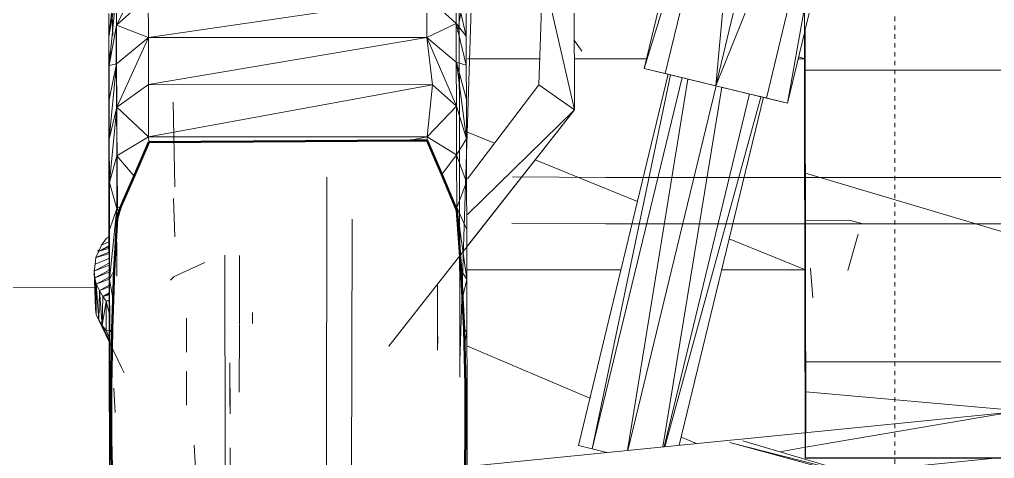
# Model space of a CAD drawing. Header units: inches. Extents: x -4169 to 1631, y -238 to 585.
# Drawn here: x 1428.73 to 1456.3, y -16.77 to -4.38 of the extents above; entities that cross this region are included whole.
import ezdxf

# ---------------------------------------------------------------- set-up
doc = ezdxf.new("R2010")
doc.units = ezdxf.units.IN
doc.header["$MEASUREMENT"] = 0
doc.linetypes.add('Aligning Line 1_8_', pattern=[0.25, 0.125, -0.125])
for name, color, linetype, lineweight in [('0-5', 10, 'Continuous', 5), ('0-7', 7, 'Continuous', 9), ('A-GENM', 5, 'Continuous', 9), ('A-GENM-2', 250, 'Continuous', 50), ('C-TOPO', 7, 'Continuous', 9), ('G-ANNO-SYMB-2', 147, 'Aligning Line 1_8_', 9)]:
    doc.layers.add(name, color=color, linetype=linetype, lineweight=lineweight)

# ---------------------------------------------------------------- blocks, each defined once
blk = doc.blocks.new('Land_Rover_Evoque_-_SUV_Car_Vehicle_Automobile_13067 - Land Rover EVOQUE_dwg-1230547-BUILDING ELEVATION - SOUTH')
at = {"layer": 'A-GENM'}
blk.add_line((12405.9, -13.478), (12405.608, -12.868), dxfattribs=at)
blk = doc.blocks.new('Land_Rover_Evoque_-_SUV_Car_Vehicle_Automobile_13067 - Land_Rover_Evoque_-_SUV_Car_Vehicle_Automobile_13067-1230553-BUILDING ELEVATION - SOUTH')
blk.add_blockref('Land_Rover_Evoque_-_SUV_Car_Vehicle_Automobile_13067 - Land Rover EVOQUE_dwg-1230547-BUILDING ELEVATION - SOUTH', (0, 0))
blk = doc.blocks.new('Land_Rover_Evoque_-_SUV_Car_Vehicle_Automobile_13067 - Land Rover EVOQUE_dwg-V19-BUILDING ELEVATION - SOUTH')
at = {"layer": 'A-GENM'}
for p, q in [((12415.812, -14.041), (12415.764, 12.052)), ((12415.812, -12.39), (12415.764, 12.052)), ((12415.812, -14.041), (12416.652, 12.053)), ((12425.563, -4.737), (12427.427, 2.953)), ((12421.024, -5.761), (12422.528, 0.412)), ((12421.024, -5.761), (12422.923, 0.412)), ((12421.623, -5.905), (12423.147, 0.412)), ((12423.053, -6.25), (12423.657, 0.412)), ((12423.053, -6.25), (12424.661, 0.412)), ((12425.587, -16.764), (12425.553, 0.412)), ((12425.548, 0.187), (12425.562, -7.031)), ((12425.587, -16.764), (12425.548, 0.187)), ((12423.053, -6.25), (12425.549, -0.065)), ((12424.486, -6.597), (12425.554, -2.171)), ((12405.895, -4.866), (12406.104, -2.907)), ((12418.156, -2.999), (12418.046, -6.226)), ((12418.156, -2.999), (12419.053, -6.927)), ((12419.045, -2.999), (12419.053, -6.927)), ((12419.046, -3), (12419.054, -6.929)), ((12406.109, -4.541), (12406.707, -3.346)), ((12415.711, -3.582), (12415.714, -4.495)), ((12415.711, -3.582), (12415.995, -4.85)), ((12415.752, -4.714), (12415.989, -3.35)), ((12406.106, -3.627), (12405.895, -4.866)), ((12405.898, -5.673), (12406.106, -3.627)), ((12406.109, -4.541), (12406.106, -3.627)), ((12406.109, -4.541), (12407.006, -3.734)), ((12407.006, -3.734), (12407.01, -4.887)), ((12414.883, -3.736), (12407.01, -4.887)), ((12414.883, -3.736), (12415.714, -4.495)), ((12414.883, -3.736), (12414.886, -4.889)), ((12425.078, -6.742), (12425.556, -4.049)), ((12405.888, -4.863), (12405.887, -4.21)), ((12405.895, -4.866), (12405.893, -4.213)), ((12405.982, -4.24), (12406.003, -4.826)), ((12415.993, -4.206), (12415.995, -4.85)), ((12405.898, -5.673), (12406.109, -4.541)), ((12406.104, -6.022), (12406.1, -4.567)), ((12406.112, -5.626), (12406.109, -4.541)), ((12406.109, -4.541), (12407.01, -4.887)), ((12415.714, -4.495), (12414.886, -4.889)), ((12415.716, -5.58), (12415.714, -4.495)), ((12415.714, -4.495), (12415.995, -4.85)), ((12415.714, -4.495), (12415.998, -5.667)), ((12405.888, -5.67), (12405.888, -4.863)), ((12405.895, -4.985), (12405.888, -4.863)), ((12405.888, -4.863), (12405.895, -4.923)), ((12405.898, -5.673), (12405.895, -4.866)), ((12406.129, -9.691), (12406.098, -4.855)), ((12406.1, -6.021), (12406.098, -4.855)), ((12406.102, -4.856), (12406.134, -9.692)), ((12406.112, -5.626), (12407.01, -4.887)), ((12406.115, -6.856), (12407.01, -4.887)), ((12414.886, -4.889), (12407.01, -4.887)), ((12407.01, -4.887), (12407.014, -6.218)), ((12414.886, -4.889), (12407.014, -6.218)), ((12415.719, -6.825), (12414.886, -4.889)), ((12415.716, -5.58), (12414.886, -4.889)), ((12414.886, -4.889), (12415.039, -6.22)), ((12415.995, -4.85), (12415.998, -5.667)), ((12425.078, -6.742), (12425.56, -4.752)), ((12425.587, -16.764), (12425.567, -4.723)), ((12425.587, -16.764), (12425.571, -4.707)), ((12425.577, -5.49), (12425.575, -4.691)), ((12406.129, -9.691), (12406.098, -5.09)), ((12419.05, -4.963), (12419.26, -5.268)), ((12416.034, -5.487), (12418.071, -5.488)), ((12419.051, -5.488), (12421.09, -5.489)), ((12425.381, -5.49), (12425.577, -5.49)), ((12425.396, -5.429), (12425.577, -5.49)), ((12425.59, -11.449), (12425.577, -5.49)), ((12425.587, -16.764), (12425.577, -5.49)), ((12405.889, -6.639), (12405.888, -5.67)), ((12405.898, -5.742), (12405.888, -5.67)), ((12406.112, -5.626), (12405.898, -5.673)), ((12405.9, -6.644), (12405.898, -5.673)), ((12406.112, -5.626), (12405.9, -6.644)), ((12405.903, -7.753), (12406.112, -5.626)), ((12406.115, -6.856), (12406.112, -5.626)), ((12415.719, -6.825), (12415.716, -5.58)), ((12415.716, -5.58), (12415.998, -5.667)), ((12416.004, -7.747), (12415.717, -5.588)), ((12415.718, -5.588), (12416, -6.637)), ((12416, -6.637), (12415.998, -5.667)), ((12421.624, -5.907), (12421.024, -5.761)), ((12424.488, -6.599), (12421.024, -5.761)), ((12421.024, -5.761), (12425.078, -6.742)), ((12421.024, -5.761), (12421.623, -5.905)), ((12406.134, -9.692), (12406.104, -6.022)), ((12421.71, -5.926), (12419.169, -16.412)), ((12421.776, -5.942), (12419.555, -16.507)), ((12419.555, -16.507), (12422.097, -6.019)), ((12422.263, -6.059), (12420.553, -16.549)), ((12421.623, -5.905), (12423.053, -6.25)), ((12421.624, -5.907), (12423.056, -6.253)), ((12421.624, -5.907), (12421.71, -5.927)), ((12425.577, -5.807), (12443.486, -5.812)), ((12406.115, -6.856), (12407.014, -6.218)), ((12415.039, -6.22), (12407.014, -6.218)), ((12407.017, -7.692), (12407.014, -6.218)), ((12415.039, -6.22), (12407.017, -7.692)), ((12414.893, -7.694), (12415.039, -6.22)), ((12415.719, -6.825), (12415.039, -6.22)), ((12418.046, -6.226), (12416.034, -8.877)), ((12418.046, -6.226), (12419.053, -6.927)), ((12423.063, -6.252), (12420.568, -16.547)), ((12421.556, -16.449), (12423.226, -6.292)), ((12424.486, -6.597), (12423.053, -6.25)), ((12424.488, -6.599), (12423.056, -6.253)), ((12424.003, -6.48), (12421.597, -16.445)), ((12421.614, -16.443), (12424.328, -6.573)), ((12424.399, -6.575), (12422.018, -16.403)), ((12425.078, -6.742), (12424.276, -6.548)), ((12424.398, -6.578), (12424.488, -6.599)), ((12425.078, -6.742), (12424.486, -6.597)), ((12424.488, -6.599), (12425.078, -6.742)), ((12405.889, -6.639), (12405.891, -7.748)), ((12405.901, -6.848), (12405.889, -6.639)), ((12405.889, -6.639), (12405.9, -6.718)), ((12405.903, -7.753), (12405.9, -6.644)), ((12405.903, -7.753), (12406.115, -6.856)), ((12405.906, -8.983), (12406.115, -6.856)), ((12406.118, -8.229), (12406.115, -6.856)), ((12406.115, -6.856), (12407.017, -7.692)), ((12407.715, -6.713), (12407.761, -9.104)), ((12414.893, -7.694), (12415.719, -6.825)), ((12415.723, -8.198), (12415.719, -6.825)), ((12416.004, -7.747), (12415.719, -6.825)), ((12416.004, -7.747), (12416, -6.637)), ((12419.054, -6.929), (12413.807, -13.603)), ((12416.034, -9.882), (12419.053, -6.927)), ((12419.053, -6.927), (12416.034, -10.766)), ((12425.562, -7.031), (12425.581, -16.757)), ((12425.587, -16.764), (12425.562, -7.031)), ((12406.118, -8.229), (12407.017, -7.692)), ((12414.893, -7.694), (12407.017, -7.692)), ((12407.018, -7.842), (12407.017, -7.692)), ((12414.893, -7.694), (12414.394, -7.796)), ((12414.893, -7.694), (12415.723, -8.198)), ((12414.893, -7.694), (12414.893, -7.793)), ((12416.034, -7.56), (12416.798, -7.871)), ((12405.893, -8.978), (12405.891, -7.748)), ((12405.903, -7.824), (12405.891, -7.748)), ((12405.891, -7.748), (12405.904, -7.983)), ((12405.903, -7.753), (12405.906, -8.983)), ((12407.018, -7.842), (12406.606, -8.803)), ((12407.018, -7.842), (12414.394, -7.796)), ((12414.893, -7.793), (12414.394, -7.796)), ((12415.304, -8.755), (12414.893, -7.793)), ((12415.723, -8.198), (12416.004, -7.747)), ((12416.007, -8.976), (12416.004, -7.747)), ((12405.906, -8.983), (12406.118, -8.229)), ((12406.122, -9.714), (12406.118, -8.229)), ((12406.118, -8.229), (12406.606, -8.803)), ((12415.723, -8.198), (12415.304, -8.755)), ((12415.723, -8.198), (12415.726, -9.692)), ((12415.723, -8.198), (12416.007, -8.976)), ((12417.946, -8.338), (12420.84, -9.516)), ((12406.606, -8.803), (12406.235, -9.66)), ((12415.304, -8.755), (12415.696, -9.678)), ((12417.303, -8.819), (12419.947, -8.836)), ((12443.506, -14.049), (12425.584, -8.718)), ((12405.895, -10.307), (12405.893, -8.978)), ((12405.893, -8.978), (12405.906, -9.047)), ((12405.906, -8.983), (12405.91, -10.314)), ((12405.906, -8.983), (12406.122, -9.714)), ((12412.057, -9.054), (12412.056, -8.828)), ((12412.056, -9.711), (12412.057, -9.054)), ((12415.726, -9.692), (12416.007, -8.976)), ((12416.01, -10.307), (12416.007, -8.976)), ((12419.947, -8.836), (12434.96, -8.84)), ((12407.723, -9.432), (12407.762, -10.516)), ((12405.91, -10.314), (12406.122, -9.714)), ((12406.122, -9.714), (12405.913, -11.725)), ((12406.122, -9.714), (12406.235, -9.66)), ((12406.122, -9.714), (12406.123, -10.003)), ((12406.122, -9.714), (12406.187, -9.805)), ((12406.123, -10.003), (12406.187, -9.805)), ((12406.235, -9.66), (12406.187, -9.805)), ((12412.055, -10.762), (12412.056, -9.711)), ((12415.696, -9.678), (12415.727, -9.772)), ((12415.726, -9.692), (12416.01, -10.307)), ((12415.726, -9.692), (12416.013, -11.723)), ((12415.726, -9.692), (12415.727, -9.772)), ((12415.727, -9.772), (12415.852, -11.47)), ((12405.895, -10.307), (12405.91, -10.165)), ((12406.123, -10.003), (12406.044, -11.457)), ((12412.77, -10.248), (12412.769, -10.015)), ((12417.286, -10.127), (12419.93, -10.144)), ((12419.93, -10.144), (12434.943, -10.148)), ((12425.587, -10.055), (12426.828, -10.043)), ((12426.828, -10.043), (12427.205, -10.149)), ((12405.897, -11.719), (12405.895, -10.307)), ((12405.91, -10.37), (12405.895, -10.307)), ((12405.91, -10.314), (12405.913, -11.725)), ((12412.77, -10.248), (12412.751, -19.937)), ((12416.01, -10.307), (12416.013, -11.723)), ((12426.782, -11.471), (12427.077, -10.443)), ((12405.604, -10.923), (12405.684, -10.747)), ((12405.684, -10.747), (12405.822, -10.558)), ((12405.895, -10.656), (12405.684, -10.747)), ((12405.895, -10.516), (12405.822, -10.558)), ((12405.822, -10.558), (12405.895, -10.526)), ((12405.895, -10.535), (12405.822, -10.558)), ((12406.117, -10.662), (12406.121, -11.625)), ((12406.117, -10.662), (12406.12, -11.473)), ((12423.431, -10.57), (12425.59, -11.449)), ((12405.524, -11.097), (12405.604, -10.923)), ((12405.524, -11.097), (12405.896, -10.95)), ((12405.896, -11), (12405.524, -11.097)), ((12405.591, -10.88), (12405.594, -10.944)), ((12405.604, -10.923), (12405.896, -10.767)), ((12405.604, -10.923), (12405.896, -10.8)), ((12405.896, -10.841), (12405.604, -10.923)), ((12412.054, -12.133), (12412.055, -10.762)), ((12405.48, -11.482), (12405.896, -11.259)), ((12405.48, -11.482), (12405.502, -11.288)), ((12405.502, -11.288), (12405.524, -11.097)), ((12405.896, -11.131), (12405.502, -11.288)), ((12407.738, -11.632), (12408.604, -11.236)), ((12408.604, -11.236), (12408.604, -11.236)), ((12409.173, -12.322), (12409.172, -11.033)), ((12409.585, -11.305), (12409.585, -11.041)), ((12405.897, -11.32), (12405.48, -11.482)), ((12405.48, -11.482), (12405.517, -12.549)), ((12405.496, -11.67), (12405.48, -11.482)), ((12405.496, -11.67), (12405.897, -11.457)), ((12405.897, -11.513), (12405.496, -11.67)), ((12405.897, -11.719), (12405.912, -11.548)), ((12406.044, -11.457), (12405.913, -11.725)), ((12406.044, -11.457), (12406.014, -12.294)), ((12409.585, -11.305), (12409.583, -12.178)), ((12415.892, -12.243), (12415.852, -11.47)), ((12416.013, -11.723), (12415.852, -11.47)), ((12416.034, -11.446), (12420.372, -11.447)), ((12423.218, -11.448), (12425.59, -11.449)), ((12425.588, -16.048), (12425.59, -11.449)), ((12425.599, -16.047), (12425.59, -11.449)), ((12425.731, -11.408), (12425.736, -11.413)), ((12425.731, -11.408), (12425.8, -12.234)), ((12405.532, -11.856), (12405.496, -11.67)), ((12405.496, -11.67), (12405.517, -12.549)), ((12405.496, -11.67), (12405.534, -12.706)), ((12405.532, -11.856), (12405.897, -11.657)), ((12405.898, -11.712), (12405.532, -11.856)), ((12405.9, -13.19), (12405.897, -11.719)), ((12405.913, -11.992), (12405.897, -11.719)), ((12405.897, -11.719), (12405.913, -11.764)), ((12405.913, -11.725), (12405.916, -13.197)), ((12405.913, -11.725), (12406.014, -12.294)), ((12407.637, -11.741), (12407.738, -11.632)), ((12407.637, -11.741), (12407.637, -11.741)), ((12407.637, -11.741), (12407.637, -11.741)), ((12415.18, -13.717), (12415.183, -11.837)), ((12416.013, -11.723), (12415.892, -12.243)), ((12416.016, -13.197), (12416.013, -11.723)), ((12405.626, -12.03), (12405.532, -11.856)), ((12405.532, -11.856), (12405.534, -12.706)), ((12405.532, -11.856), (12405.608, -12.868)), ((12405.626, -12.03), (12405.608, -12.868)), ((12405.626, -12.03), (12405.898, -11.877)), ((12405.626, -12.03), (12405.898, -11.924)), ((12405.72, -12.199), (12405.626, -12.03)), ((12405.626, -12.03), (12405.702, -13.023)), ((12405.72, -12.199), (12405.898, -12.1)), ((12405.72, -12.199), (12405.702, -13.023)), ((12405.814, -12.335), (12405.702, -13.023)), ((12405.72, -12.199), (12405.898, -12.13)), ((12405.72, -12.199), (12405.898, -12.157)), ((12405.72, -12.199), (12405.814, -12.335)), ((12405.898, -12.305), (12405.814, -12.335)), ((12405.814, -12.335), (12405.898, -12.324)), ((12405.814, -12.335), (12405.817, -13.165)), ((12405.814, -12.335), (12405.899, -12.668)), ((12406.014, -12.294), (12405.986, -13.111)), ((12409.178, -15.438), (12409.173, -12.322)), ((12409.582, -12.99), (12409.583, -12.178)), ((12412.05, -13.728), (12412.054, -12.133)), ((12415.818, -14.48), (12415.812, -12.39)), ((12415.936, -13.12), (12415.892, -12.243)), ((12405.517, -12.549), (12405.534, -12.706)), ((12405.534, -12.706), (12405.517, -12.549)), ((12409.951, -12.651), (12409.952, -12.966)), ((12405.534, -12.706), (12405.608, -12.868)), ((12405.608, -12.868), (12405.534, -12.706)), ((12405.608, -12.868), (12405.702, -13.023)), ((12405.702, -13.023), (12405.608, -12.868)), ((12405.608, -12.868), (12406.25, -14.207)), ((12405.9, -13.476), (12405.608, -12.868)), ((12408.085, -13.775), (12408.083, -12.81)), ((12405.702, -13.023), (12405.817, -13.165)), ((12405.817, -13.165), (12405.702, -13.023)), ((12405.9, -13.423), (12405.702, -13.023)), ((12405.702, -13.023), (12405.9, -13.448)), ((12405.817, -13.165), (12405.9, -13.169)), ((12405.9, -13.169), (12405.817, -13.165)), ((12405.9, -13.347), (12405.817, -13.165)), ((12405.902, -14.698), (12405.9, -13.19)), ((12405.916, -13.197), (12405.986, -13.111)), ((12405.916, -13.197), (12405.919, -14.704)), ((12405.985, -13.144), (12405.965, -14.317)), ((12409.578, -14.905), (12409.582, -13.013)), ((12415.947, -13.548), (12415.936, -13.12)), ((12416.016, -13.197), (12415.936, -13.12)), ((12415.947, -13.548), (12416.016, -13.197)), ((12416.016, -13.197), (12416.019, -14.704)), ((12409.314, -13.29), (12409.314, -13.29)), ((12409.314, -13.29), (12409.314, -13.29)), ((12415.189, -13.328), (12415.18, -13.717)), ((12412.048, -15.439), (12412.05, -13.728)), ((12415.977, -14.691), (12415.947, -13.548)), ((12416.034, -13.604), (12419.494, -15.073)), ((12425.595, -14.044), (12443.506, -14.049)), ((12405.965, -14.317), (12405.919, -14.704)), ((12405.965, -14.317), (12405.959, -14.688)), ((12406.324, -14.357), (12406.25, -14.207)), ((12408.085, -14.645), (12408.085, -14.322)), ((12409.315, -14.794), (12409.314, -14.074)), ((12409.315, -14.286), (12409.314, -14.074)), ((12405.902, -14.698), (12405.919, -14.458)), ((12408.088, -14.471), (12408.088, -14.944)), ((12408.088, -14.471), (12408.089, -14.645)), ((12405.906, -16.217), (12405.902, -14.698)), ((12405.92, -14.962), (12405.902, -14.698)), ((12405.919, -14.704), (12405.959, -14.688)), ((12405.922, -16.224), (12405.919, -14.704)), ((12405.959, -14.688), (12405.962, -15.925)), ((12406.03, -14.793), (12406.075, -15.472)), ((12408.085, -14.645), (12408.086, -15.266)), ((12408.085, -14.645), (12408.086, -15.266)), ((12408.089, -14.645), (12408.09, -15.267)), ((12409.315, -15.301), (12409.315, -14.794)), ((12409.318, -14.795), (12409.32, -15.516)), ((12415.977, -14.691), (12415.978, -14.942)), ((12415.977, -14.691), (12416.019, -14.704)), ((12415.978, -14.942), (12416.019, -14.704)), ((12416.021, -16.226), (12416.019, -14.704)), ((12408.088, -14.944), (12408.09, -15.267)), ((12415.98, -16.239), (12415.978, -14.942)), ((12443.516, -16.464), (12425.597, -14.897)), ((12409.319, -15.302), (12409.32, -15.516)), ((12409.185, -18.556), (12409.178, -15.438)), ((12412.044, -17.152), (12412.048, -15.439)), ((12431.407, -15.469), (12416.034, -16.998)), ((12425.588, -16.459), (12431.407, -15.469)), ((12405.922, -16.224), (12405.962, -15.925)), ((12405.962, -15.925), (12405.962, -16.24)), ((12405.909, -17.725), (12405.906, -16.217)), ((12405.923, -16.458), (12405.906, -16.217)), ((12405.925, -17.731), (12405.922, -16.224)), ((12405.922, -16.224), (12405.97, -16.612)), ((12405.922, -16.224), (12405.962, -16.24)), ((12405.97, -16.612), (12405.962, -16.24)), ((12415.98, -16.239), (12415.955, -17.383)), ((12416.021, -16.226), (12415.98, -16.239)), ((12416.021, -16.226), (12416.025, -17.734)), ((12422.075, -16.169), (12422.51, -16.354)), ((12408.3, -16.402), (12408.365, -17.532)), ((12409.32, -16.613), (12409.319, -16.472)), ((12409.32, -16.613), (12409.319, -16.534)), ((12409.321, -16.473), (12409.321, -16.535)), ((12409.321, -16.535), (12409.322, -17.227)), ((12409.321, -16.535), (12409.322, -16.781)), ((12419.169, -16.412), (12419.555, -16.507)), ((12419.555, -16.507), (12419.972, -16.606)), ((12427.179, -17.345), (12423.451, -16.325)), ((12423.479, -16.329), (12427.439, -17.345)), ((12427.441, -17.346), (12423.819, -16.275)), ((12424.86, -16.583), (12425.587, -16.459)), ((12425.587, -16.764), (12425.587, -16.435)), ((12405.995, -17.817), (12405.97, -16.612)), ((12431.41, -16.717), (12413.758, -18.474)), ((12425.581, -16.757), (12435.322, -16.759)), ((12425.587, -16.764), (12425.581, -16.757)), ((12425.587, -16.764), (12435.322, -16.759)), ((12425.587, -16.764), (12443.496, -16.769)), ((12443.496, -16.769), (12425.587, -16.764))]:
    blk.add_line(p, q, dxfattribs=at)
at = {"layer": 'A-GENM-2'}
for p, q in [((12406.606, -8.803), (12407.018, -7.842)), ((12407.018, -7.842), (12414.394, -7.796)), ((12414.394, -7.796), (12414.893, -7.793)), ((12414.893, -7.793), (12415.304, -8.755)), ((12406.235, -9.66), (12406.606, -8.803)), ((12415.304, -8.755), (12415.696, -9.678)), ((12406.123, -10.003), (12406.187, -9.805)), ((12406.187, -9.805), (12406.235, -9.66)), ((12415.696, -9.678), (12415.727, -9.772)), ((12415.727, -9.772), (12415.852, -11.47)), ((12406.044, -11.457), (12406.123, -10.003)), ((12406.014, -12.294), (12406.044, -11.457)), ((12415.852, -11.47), (12415.892, -12.243)), ((12405.986, -13.111), (12406.014, -12.294)), ((12415.892, -12.243), (12415.936, -13.12)), ((12405.965, -14.317), (12405.986, -13.111)), ((12415.936, -13.12), (12415.947, -13.548)), ((12415.947, -13.548), (12415.977, -14.691)), ((12405.959, -14.688), (12405.965, -14.317)), ((12405.962, -15.925), (12405.959, -14.688)), ((12415.977, -14.691), (12415.978, -14.942)), ((12415.978, -14.942), (12415.98, -16.239)), ((12405.962, -16.24), (12405.962, -15.925)), ((12405.97, -16.612), (12405.962, -16.24)), ((12415.98, -16.239), (12415.955, -17.383)), ((12405.995, -17.817), (12405.97, -16.612))]:
    blk.add_line(p, q, dxfattribs=at)
blk = doc.blocks.new('Land_Rover_Evoque_-_SUV_Car_Vehicle_Automobile_13067 - Land_Rover_Evoque_-_SUV_Car_Vehicle_Automobile_13067-V20-BUILDING ELEVATION - SOUTH')
blk.add_blockref('Land_Rover_Evoque_-_SUV_Car_Vehicle_Automobile_13067 - Land Rover EVOQUE_dwg-V19-BUILDING ELEVATION - SOUTH', (0, 0))
blk = doc.blocks.new('CTR  - Topography_rvt-2-BUILDING ELEVATION - SOUTH')
at = {"layer": 'C-TOPO'}
blk.add_line((12405.501, -11.958), (12263.076, -10.82), dxfattribs=at)
at = {"layer": '0-7'}
for name in ['Land_Rover_Evoque_-_SUV_Car_Vehicle_Automobile_13067 - Land_Rover_Evoque_-_SUV_Car_Vehicle_Automobile_13067-V20-BUILDING ELEVATION - SOUTH', 'Land_Rover_Evoque_-_SUV_Car_Vehicle_Automobile_13067 - Land_Rover_Evoque_-_SUV_Car_Vehicle_Automobile_13067-1230553-BUILDING ELEVATION - SOUTH']:
    blk.add_blockref(name, (0, 0), dxfattribs=at)
blk = doc.blocks.new('CTR - 1st Phase - Common Walls_rvt-2-BUILDING ELEVATION - SOUTH')
at = {"layer": 'G-ANNO-SYMB-2'}
blk.add_line((12428.118, 526.953), (12428.118, -145.874), dxfattribs=at)

msp = doc.modelspace()

# ---------------------------------------------------------------- block references
at = {"layer": '0-5'}
for name in ['CTR - 1st Phase - Common Walls_rvt-2-BUILDING ELEVATION - SOUTH', 'CTR  - Topography_rvt-2-BUILDING ELEVATION - SOUTH']:
    msp.add_blockref(name, (-10974.6342, 0), dxfattribs=at)

doc.saveas('drawing.dxf')
